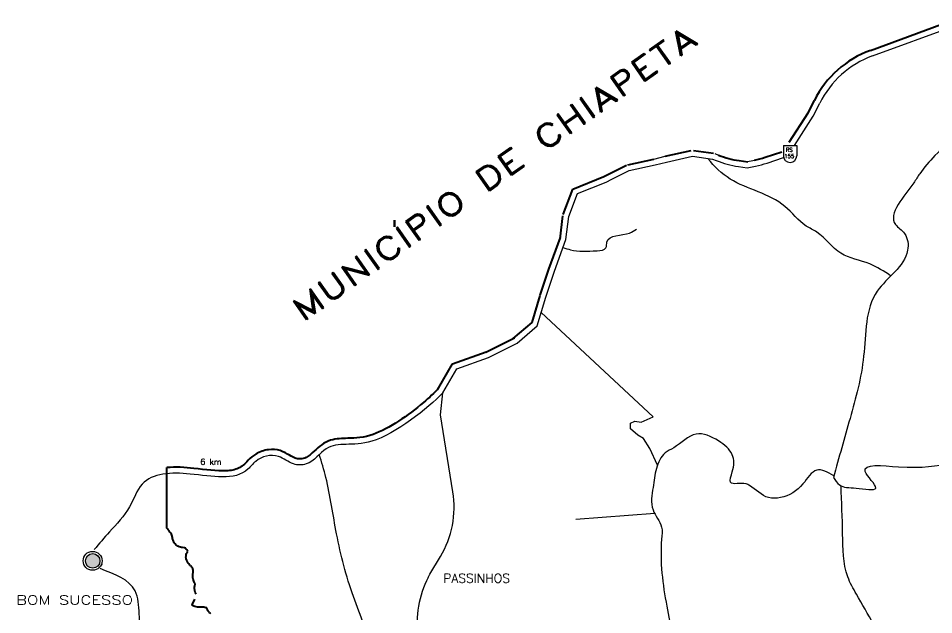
# Model space of a CAD drawing. Extents: x 15348.6 to 15438.1, y 2292.7 to 2368.6.
# Drawn here: x 15424.654 to 15428.703, y 2335.233 to 2337.87 of the extents above; entities that cross this region are included whole.
import ezdxf

# ---------------------------------------------------------------- set-up
doc = ezdxf.new("R2010")
doc.units = 0
doc.header["$LTSCALE"] = 2
doc.header["$MEASUREMENT"] = 0
doc.layers.get('0').update_dxf_attribs({"linetype": 'CONTINUOUS', "lineweight": 30})
doc.layers.add('DISTRITOS', color=1, linetype='CONTINUOUS', lineweight=40)
doc.styles.get("Standard").update_dxf_attribs({"font": 'romand.shx'})

msp = doc.modelspace()

# ---------------------------------------------------------------- hatches: boundary and pattern name
h = msp.add_hatch(color=256)
h.paths.add_polyline_path([(15425.01485419992, 2335.471318769006, 0.2379135278352119), (15425.00185642928, 2335.497088761845), (15424.98562564251, 2335.497088761845), (15424.98562564251, 2335.439397515356, 0.3886641836491266)])
h.paths.add_polyline_path([(15424.98562564251, 2335.497088761845), (15424.9637613972, 2335.497088761845, 0.2379135278351805), (15424.95076362656, 2335.471318769006, 0.4402330120910831), (15424.98562564251, 2335.439397515356)])
h.paths.add_polyline_path([(15424.98562564251, 2335.503240022655, 0.1831380799407362), (15424.9637613972, 2335.497088761845), (15424.98562564251, 2335.497088761845)])
h.paths.add_polyline_path([(15424.98562564251, 2335.503240022655), (15424.98562564251, 2335.497088761845), (15425.00185642928, 2335.497088761845, 0.1379908531525086)])

# ---------------------------------------------------------------- linework, layer by layer
for p, q in [((15428.43167778408, 2337.703991013268), (15428.84883673348, 2337.857527616671)), ((15428.16998473764, 2337.438274132795), (15428.19867330367, 2337.495593929446)), ((15428.08636237545, 2337.30832482898), (15428.16998473764, 2337.438274132795)), ((15428.03768563358, 2337.30832482898), (15428.0971382645, 2337.30832482898)), ((15428.03768563358, 2337.30832482898), (15428.03768563358, 2337.263078323096)), ((15428.0971382645, 2337.30832482898), (15428.0971382645, 2337.263078323096)), ((15427.35032332518, 2337.222788557212), (15427.464779586, 2337.248197835629)), ((15427.35032332518, 2337.222788557212), (15427.464779586, 2337.248197835629)), ((15427.46410074321, 2337.248037742539), (15427.51497017581, 2337.260742425081)), ((15427.52139943451, 2337.234999732128), (15427.63585569533, 2337.260409010544)), ((15427.63585569533, 2337.260409010544), (15427.72487716491, 2337.247704371336)), ((15427.72487716491, 2337.247704371336), (15427.74124760411, 2337.241162737344)), ((15427.73472293594, 2337.27234341354), (15427.75109337514, 2337.265801779549)), ((15427.87228691016, 2337.23560955487), (15427.90997785365, 2337.243140208876)), ((15427.9661272741, 2337.230638364694), (15428.03884606004, 2337.254853736997)), ((15427.35607374108, 2337.196885771169), (15427.4705300019, 2337.222295049586)), ((15427.4705300019, 2337.222295049586), (15427.52139943451, 2337.234999732128)), ((15427.83880056878, 2337.215111305066), (15427.87748553765, 2337.209590410377)), ((15427.87748553765, 2337.209590410377), (15427.91517648113, 2337.217121064383)), ((15427.25433487588, 2337.146067171002), (15427.27976959218, 2337.158771810211)), ((15427.27976959218, 2337.158771810211), (15427.35607374108, 2337.196885771169)), ((15427.12716129438, 2337.095248570835), (15427.25433487588, 2337.146067171002)), ((15427.08900925739, 2336.993611327168), (15427.12716129438, 2337.095248570835)), ((15427.07629186178, 2336.891974126835), (15427.08900925739, 2336.993611327168)), ((15427.02542242917, 2336.752222965542), (15427.07629186178, 2336.891974126835)), ((15426.98727039219, 2336.637881126001), (15427.02542242917, 2336.752222965542)), ((15426.94911828027, 2336.510834603917), (15426.98727039219, 2336.637881126001)), ((15427.46232085353, 2336.10860777233), (15426.96677872111, 2336.569643866996)), ((15426.86009673575, 2336.434606725334), (15426.94911828027, 2336.510834603917)), ((15426.73292315425, 2336.371083442625), (15426.86009673575, 2336.434606725334)), ((15426.59303225206, 2336.320264842458), (15426.73292315425, 2336.371083442625)), ((15426.53098961238, 2336.214695140954), (15426.59303225206, 2336.320264842458)), ((15426.52150651454, 2336.116801227148), (15426.53098961238, 2336.214695140954)), ((15426.5762722646, 2335.776377102876), (15426.52150651454, 2336.116801227148)), ((15427.40923939513, 2336.084503921531), (15427.46232085353, 2336.10860777233)), ((15427.36098350416, 2336.079683184803), (15427.38028584609, 2336.089324700049)), ((15427.36098350416, 2336.055579334005), (15427.36098350416, 2336.079683184803)), ((15427.38028584609, 2336.089324700049), (15427.40923939513, 2336.084503921531)), ((15427.39476262061, 2336.026654746478), (15427.36098350416, 2336.055579334005)), ((15427.41889060224, 2336.012192494505), (15427.39476262061, 2336.026654746478)), ((15427.44784407901, 2335.968805613215), (15427.41889060224, 2336.012192494505)), ((15427.48092819996, 2335.894440708019), (15427.44784407901, 2335.968805613215)), ((15427.46852919657, 2335.68114932534), (15427.12055194241, 2335.654408575788)), ((15426.47427684464, 2335.41246144048), (15426.52106589106, 2335.490365207825)), ((15425.02565888696, 2335.453314549163), (15425.0211540591, 2335.45520733705)), ((15426.46668720334, 2335.397986608896), (15426.47427684464, 2335.41246144048))]:
    msp.add_line(p, q)
for centre, radius in [((15424.98254259335, 2335.471479535832), 0.04190023556369613), ((15424.98280891324, 2335.471318769006), 0.03204528667871734)]:
    msp.add_circle(centre, radius)
for centre, radius, start, end in [((15428.57831251447, 2337.305584452763), 0.424534488127235, 110.2062896759048, 153.4120288585474), ((15427.89877994055, 2337.635387412609), 0.424534488127235, 248.2183308435485, 261.8779235929126), ((15428.06741194904, 2337.263078323096), 0.02972631545988312, 180, 0), ((15427.83199844138, 2337.633427376264), 0.424534488127235, 281.2989187297665, 288.4177701345577), ((15427.24324768164, 2337.17078160843), 0.0005306681101590439, 291.7816639522428, 296.5421514839575), ((15427.10685172499, 2337.115134807867), 0.0005306681101590439, 111.7816639522427, 159.4251415485637), ((15426.1571270332, 2335.708947090289), 0.424534488127235, 329.0109489638377, 9.139155780712391), ((15426.84267220931, 2335.200845017904), 0.424534488127235, 152.3304650294394, 188.7547670270806)]:
    msp.add_arc(centre, radius, start, end)
for points, knots in [([(15428.7988096666, 2337.839115004552), (15428.79976418894, 2337.829908876758), (15428.8033134845, 2337.793512171296), (15428.813365351, 2337.7614644554), (15428.82104087756, 2337.70578542386), (15428.76490569564, 2337.688592067681), (15428.78149856471, 2337.607813183308), (15428.79077865353, 2337.536467782501), (15428.78588337993, 2337.446937430774), (15428.80163673129, 2337.348536212149), (15428.71100680792, 2337.271362215931), (15428.64961166787, 2337.198642986034), (15428.59050583914, 2337.102422716952), (15428.47744323409, 2336.984507678202), (15428.58702194467, 2336.919470264993), (15428.59986755173, 2336.784885331663), (15428.39343278603, 2336.666638496451), (15428.40891914441, 2336.373448816697), (15428.33374472029, 2336.10536750495), (15428.2835142802, 2335.92768830724), (15428.25884153632, 2335.840413871069)], [0.3965058061878235, 0.3965058061878235, 0.3965058061878235, 0.3965058061878235, 0.4818399841933543, 0.7392243501016118, 0.8401749839458468, 1.054430505532039, 1.205856456298406, 1.662935149469663, 1.915311576583124, 2.218163320618717, 2.723098124488958, 3.117484346814319, 3.299531653773957, 4.05688718423959, 4.271142817137433, 4.553317286855762, 5.401617671376942, 6.510398662904603, 7.569827313223309, 8.592572537556917, 8.592572537556917, 8.592572537556917, 8.592572537556917]), ([(15428.51355949336, 2336.731035975991), (15428.48343745835, 2336.75109072522), (15428.41548467608, 2336.79633255591), (15428.27978556907, 2336.814852076197), (15428.21426565666, 2336.915834500338), (15428.11344754434, 2336.959549461208), (15428.02248561073, 2337.088984159057), (15427.82790814939, 2337.121430018998), (15427.73274369108, 2337.21485534185), (15427.70392006949, 2337.250695249125)], [0, 0, 0, 0, 0.4072514579679664, 0.9187251009052534, 1.45558885146543, 1.659214619490228, 2.141638230436495, 3.158246683836182, 3.676423151655683, 3.676423151655683, 3.676423151655683, 3.676423151655683]), ([(15427.06350617768, 2336.856848627905), (15427.07444473848, 2336.852878594236), (15427.12102724511, 2336.838818973717), (15427.18062184292, 2336.840207205298), (15427.2585762445, 2336.845790820008), (15427.25101006396, 2336.917675800664), (15427.34049383575, 2336.905300797619), (15427.37873022315, 2336.931911185095), (15427.38813929845, 2336.938459375358)], [0.5169098499719856, 0.5169098499719856, 0.5169098499719856, 0.5169098499719856, 0.6532726587079666, 1.096697161559774, 1.252378653339525, 1.352111315476144, 1.757401669771148, 1.889686200884667, 1.889686200884667, 1.889686200884667, 1.889686200884667]), ([(15426.53098961238, 2336.214695140954), (15426.46508292958, 2336.145208978001), (15426.20892126311, 2335.941779371857), (15426.03379920056, 2336.015039719989), (15425.9496980173, 2335.89383185008), (15425.86173725443, 2335.894406438056), (15425.80115137108, 2335.951061422689), (15425.71251735702, 2335.928993410378), (15425.62797122978, 2335.817733948909), (15425.43047534951, 2335.866362414457), (15425.20216498304, 2335.859501073468), (15425.14914300216, 2335.695268348379), (15425.06435965825, 2335.610242264307), (15425.01178026151, 2335.547437118055), (15424.98977118926, 2335.521147676057)], [0.6062724063698389, 0.6062724063698389, 0.6062724063698389, 0.6062724063698389, 1.556518281014776, 2.323776718386412, 2.744091821671987, 2.95432490404727, 3.236326017315796, 3.623958507516609, 3.802258143124395, 4.772972773168285, 5.589336119883387, 6.021902213889059, 6.560033976230482, 6.947461359645373, 6.947461359645373, 6.947461359645373, 6.947461359645373]), ([(15426.49099610305, 2334.529913798352), (15426.42040016432, 2334.554102329173), (15426.29712290386, 2334.600488488013), (15426.24348342157, 2334.826317754359), (15426.24275458794, 2335.059559121321), (15426.1263128442, 2335.316959966785), (15426.05824658372, 2335.578536275261), (15426.02987380788, 2335.793312147627), (15425.99599777019, 2335.90780501794), (15425.98492509966, 2335.941030820907)], [0.05370097141125501, 0.05370097141125501, 0.05370097141125501, 0.05370097141125501, 0.8348994224889744, 1.454499603248412, 2.480082285845397, 3.501962377257161, 4.582012442461687, 5.540067426309641, 5.9370794566588, 5.9370794566588, 5.9370794566588, 5.9370794566588]), ([(15428.63928079821, 2334.728569337869), (15428.62053757248, 2334.745356290971), (15428.54025777183, 2334.830210329294), (15428.51609482953, 2335.069406524784), (15428.39730339695, 2335.258700858282), (15428.30074821026, 2335.430135825265), (15428.30116690934, 2335.59878280543), (15428.2958440764, 2335.73244870189), (15428.29293577603, 2335.802499923444)], [0.4069081212601038, 0.4069081212601038, 0.4069081212601038, 0.4069081212601038, 0.6917261938683024, 1.753972072311922, 2.909610769526055, 3.230621458857567, 3.953438555079605, 4.752088590892701, 4.752088590892701, 4.752088590892701, 4.752088590892701]), ([(15426.46857589399, 2333.834656488158), (15426.40135220799, 2333.875696037605), (15426.31609466692, 2333.923757185985), (15426.16400644082, 2333.945320826911), (15426.09499646298, 2334.064236057057), (15425.97226198932, 2334.208210727107), (15425.69997883431, 2334.227268024363), (15425.69321533547, 2334.557319532547), (15425.51552999792, 2334.747039127058), (15425.44385623147, 2335.022430299763), (15425.15143518113, 2335.078634903158), (15425.21820867962, 2335.361535099813), (15425.08042988592, 2335.412944386804), (15425.015676226, 2335.437105866212)], [0.116510831778712, 0.116510831778712, 0.116510831778712, 0.116510831778712, 0.9975862801672319, 1.216534058179326, 1.7985746470835, 2.399097798110128, 3.361452440462547, 4.284265370695076, 5.518800843622384, 6.30229097230862, 7.289770348133617, 8.070407205464194, 8.76262221382009, 8.76262221382009, 8.76262221382009, 8.76262221382009])]:
    msp.add_open_spline(points, degree=3, knots=knots)
for points in [[(15428.26085607557, 2335.847539870021), (15428.18550451696, 2335.873007229889), (15428.12450941127, 2335.812073080871), (15428.02539240968, 2335.751138973641), (15427.97202175542, 2335.751138973641), (15427.88815351219, 2335.804456343585), (15427.87290475383, 2335.811464335296), (15427.80428526895, 2335.819081114371), (15427.81190964814, 2335.86478170524), (15427.81190964814, 2335.940949370619), (15427.75091454244, 2336.001883519637), (15427.65179754085, 2336.032350552357), (15427.55268053926, 2335.971416445128), (15427.51455864336, 2335.948566149693), (15427.4764366752, 2335.8800152216), (15427.46118791684, 2335.796230818936), (15427.46118791684, 2335.697212858123), (15427.499309885, 2335.621045192745), (15427.499309885, 2335.5677278228), (15427.52218302254, 2335.270673940361), (15427.58317805597, 2335.01932064879), (15427.65942192003, 2334.790817694444), (15427.75091454244, 2334.516614107439), (15427.80428526895, 2334.432829662986), (15427.80428526895, 2334.333811702172), (15427.80428526895, 2334.310961406738), (15427.73566578408, 2334.295727890377), (15427.7280414049, 2334.280494332228), (15427.7280414049, 2334.250027257719), (15427.71279264655, 2334.227176962284), (15427.60605126578, 2334.166242855055), (15427.5984268866, 2334.120542264186)], [(15428.25884153632, 2335.840413871069), (15428.28565393764, 2335.806931861558), (15428.35938811353, 2335.793539041037), (15428.44652849007, 2335.793539041037), (15428.3996067155, 2335.86719951211), (15428.54707506727, 2335.887288742891), (15428.78168372333, 2335.900681563411), (15429.16376073115, 2335.920770752402), (15429.25760420803, 2335.927467162662)]]:
    msp.add_spline(points, degree=3)
at = {"layer": 'DISTRITOS'}
for p, q in [((15428.42251311344, 2337.7288914233), (15428.83967206283, 2337.882428026702)), ((15428.14625728697, 2337.450149725087), (15428.17494585299, 2337.507469521739)), ((15428.0640495717, 2337.322683115655), (15428.14767193388, 2337.452632419469)), ((15427.51564901861, 2337.26090251817), (15427.63010527942, 2337.286311796587)), ((15427.63960440915, 2337.286676266824), (15427.72862587874, 2337.273971627616)), ((15427.95774422205, 2337.255812677917), (15428.03046300799, 2337.28002805022)), ((15427.35032332518, 2337.222788557212), (15427.464779586, 2337.248197835629)), ((15427.84254927951, 2337.241378561787), (15427.88123424839, 2337.235857667099)), ((15427.24348481391, 2337.170306869629), (15427.34421712753, 2337.220622711216)), ((15427.10665480962, 2337.115627588728), (15427.24344459701, 2337.170288827568)), ((15427.06416831607, 2337.00293598492), (15427.10635490616, 2337.115321301022)), ((15427.04996375705, 2336.89526844154), (15427.06268115267, 2336.996905641873)), ((15427.00048942291, 2336.761298581587), (15427.05135885551, 2336.901049742879)), ((15426.96210111005, 2336.646279271306), (15427.00025314704, 2336.760621110848)), ((15426.92594564123, 2336.525923966209), (15426.96185810046, 2336.645512445475)), ((15426.84283898477, 2336.454760921887), (15426.92594564123, 2336.525923966209)), ((15426.72106653854, 2336.394820381595), (15426.84824012004, 2336.458343664303)), ((15426.57499588693, 2336.341942655538), (15426.72386354903, 2336.396022271007)), ((15426.50811414903, 2336.228138904739), (15426.57499588693, 2336.341942655538)), ((15425.31087332103, 2335.616437688635), (15425.31063844223, 2335.883779202021)), ((15425.43332282559, 2335.30209727915), (15425.42071319449, 2335.277403235932))]:
    msp.add_line(p, q, dxfattribs=at)
for centre, radius, start, end in [((15428.57831251447, 2337.305584452763), 0.4510678936351873, 110.2062896759048, 153.4120288585474), ((15427.89877994055, 2337.635387412609), 0.3980010826192829, 248.2183308435485, 261.8779235929126), ((15427.83199844138, 2337.633427376264), 0.3980010826192829, 281.2989187297665, 288.4177701345577)]:
    msp.add_arc(centre, radius, start, end, dxfattribs=at)
for points, knots in [([(15426.51173836462, 2336.232954688257), (15426.49467447422, 2336.214964035129), (15426.47171059667, 2336.193386559808), (15426.37992316215, 2336.115659444135), (15426.29271650528, 2336.055789213338), (15426.18146774403, 2336.015192746763), (15426.14628868082, 2336.014129831828), (15426.08588165142, 2336.012639442924), (15426.06065890182, 2336.012405054534), (15426.02158253159, 2336.000480341296), (15426.00796364327, 2335.993927830174), (15425.98384118561, 2335.9765447602), (15425.97356880021, 2335.966680164697), (15425.95073763989, 2335.945516072981), (15425.93852725081, 2335.934925543445), (15425.91859510239, 2335.92453551241), (15425.91022372448, 2335.922426665848), (15425.89293288992, 2335.92200443888), (15425.88513532453, 2335.923217960559), (15425.87068245317, 2335.928403243493), (15425.86264599882, 2335.932909064798), (15425.84214168426, 2335.945139490656), (15425.82911517844, 2335.95346182511), (15425.79568575971, 2335.964046146752), (15425.77815448969, 2335.965111611043), (15425.74115979256, 2335.960701303574), (15425.72174032867, 2335.954078325697), (15425.69141364562, 2335.936245761273), (15425.67966063647, 2335.925799732551), (15425.66191413445, 2335.907237460067), (15425.65533386096, 2335.899653058128), (15425.64220705317, 2335.888709901232), (15425.6351790676, 2335.884375432739), (15425.61205250209, 2335.873857745811), (15425.59369021796, 2335.870214287134), (15425.53222955451, 2335.867126577344), (15425.48268119122, 2335.874912486521), (15425.39084206054, 2335.884709129481), (15425.34972264071, 2335.88741108612), (15425.31063844223, 2335.883779202021)], [0.6062724063698389, 0.6062724063698389, 0.6062724063698389, 0.6062724063698389, 0.8649598022374161, 0.8649598022374161, 1.508822751950021, 1.508822751950021, 1.909647095579641, 1.909647095579641, 2.198293039753793, 2.198293039753793, 2.347222721404955, 2.347222721404955, 2.496152403056117, 2.496152403056117, 2.693066505975142, 2.693066505975142, 2.840400378720517, 2.840400378720517, 2.962953262077352, 2.962953262077352, 3.085506145434188, 3.085506145434188, 3.235519926456937, 3.235519926456937, 3.385533707479686, 3.385533707479686, 3.561874559919214, 3.561874559919214, 3.694102906039598, 3.694102906039598, 3.826331252159982, 3.826331252159982, 3.958559598280367, 3.958559598280367, 4.223016290521135, 4.223016290521135, 4.727135956279186, 4.727135956279186, 5.110473124711155, 5.110473124711155, 5.110473124711155, 5.110473124711155]), ([(15425.39360765971, 2335.527538929914), (15425.39293696307, 2335.527791068409), (15425.38784170022, 2335.528710800874), (15425.37512101739, 2335.530717887067), (15425.36806923646, 2335.531647110782), (15425.35381818411, 2335.539318208409), (15425.3474038056, 2335.545231091678), (15425.34038764586, 2335.556580573185), (15425.33882747976, 2335.56164816958), (15425.33581172815, 2335.572958780944), (15425.33506291244, 2335.5781981309), (15425.3334888759, 2335.583887643424), (15425.33236112061, 2335.5865879291), (15425.32768020483, 2335.595215997448), (15425.32262878403, 2335.601595424432), (15425.31463648418, 2335.611552498936), (15425.31276901018, 2335.613926062228), (15425.31087332103, 2335.616437688639)], [1.141302673998172, 1.141302673998172, 1.141302673998172, 1.141302673998172, 1.206725011508754, 1.206725011508754, 1.257166268552917, 1.257166268552917, 1.290468658173309, 1.290468658173309, 1.323771047793701, 1.323771047793701, 1.379048176435332, 1.379048176435332, 1.434325305076963, 1.434325305076963, 1.544879562360225, 1.544879562360225, 1.575977093418519, 1.575977093418519, 1.575977093418519, 1.575977093418519]), ([(15425.43617468281, 2335.370729317809), (15425.43505588935, 2335.372642569447), (15425.43262155841, 2335.376082215018), (15425.42756215655, 2335.387534077459), (15425.42612769131, 2335.394613871729), (15425.42552780351, 2335.405523244899), (15425.42594537051, 2335.410087782516), (15425.42741397334, 2335.423932700304), (15425.42772104254, 2335.427676663273), (15425.42615921721, 2335.436403588725), (15425.4246728798, 2335.439980456674), (15425.4197751502, 2335.446256218055), (15425.41627223691, 2335.449537960088), (15425.40745797138, 2335.458695075073), (15425.40248553638, 2335.46366028586), (15425.39607564155, 2335.478299291976), (15425.39441836834, 2335.486444825736), (15425.39686993602, 2335.502041196864), (15425.39960600352, 2335.506830435509), (15425.40237531064, 2335.511764751286), (15425.40306230931, 2335.512912602913), (15425.40367584334, 2335.51392742213)], [0.4232576617343071, 0.4232576617343071, 0.4232576617343071, 0.4232576617343071, 0.4589580462766208, 0.4589580462766208, 0.4946584308189346, 0.4946584308189346, 0.5303588153612483, 0.5303588153612483, 0.6255210842626798, 0.6255210842626798, 0.7206833531641114, 0.7206833531641114, 0.7790817546439893, 0.7790817546439893, 0.826796353368894, 0.826796353368894, 0.857477143685423, 0.857477143685423, 0.8881579340019521, 0.8881579340019521, 0.8992441437724616, 0.8992441437724616, 0.8992441437724616, 0.8992441437724616]), ([(15425.43990846054, 2335.324681482862), (15425.4392520482, 2335.326680561269), (15425.43711904718, 2335.331146944712), (15425.43396853891, 2335.343409789279), (15425.43336550564, 2335.350660313516), (15425.43420572238, 2335.361050299203), (15425.43508797592, 2335.364967378133), (15425.43587140494, 2335.368983020484), (15425.4360574257, 2335.369985902792), (15425.43617468281, 2335.370729317809)], [0.2251783145265895, 0.2251783145265895, 0.2251783145265895, 0.2251783145265895, 0.2719438961150538, 0.2719438961150538, 0.3050715638243309, 0.3050715638243309, 0.3381992315336081, 0.3381992315336081, 0.3528552930388165, 0.3528552930388165, 0.3528552930388165, 0.3528552930388165]), ([(15425.48748869749, 2335.263241842563), (15425.48075451732, 2335.264990708715), (15425.47527087055, 2335.266335000839), (15425.4670665622, 2335.267283642362), (15425.46515611118, 2335.267101816799), (15425.45372241422, 2335.266310406609), (15425.44798334775, 2335.265843290327), (15425.43281920887, 2335.269199651727), (15425.42577472503, 2335.273244029298), (15425.42087630627, 2335.277268170473), (15425.42079454087, 2335.277335699679), (15425.42071319449, 2335.277403235932)], [10.94138113879365, 10.94138113879365, 10.94138113879365, 10.94138113879365, 11.01983955084846, 11.01983955084846, 11.0848395514553, 11.0848395514553, 11.12336974002577, 11.12336974002577, 11.16189992859624, 11.16189992859624, 11.16255744515135, 11.16255744515135, 11.16255744515135, 11.16255744515135]), ([(15425.5048736391, 2335.237333686227), (15425.50351545646, 2335.238538602947), (15425.50032031102, 2335.240719036182), (15425.49286197928, 2335.249415737849), (15425.48890310051, 2335.255296613244), (15425.48748869749, 2335.263241842563)], [10.76369071388199, 10.76369071388199, 10.76369071388199, 10.76369071388199, 10.79477928200167, 10.79477928200167, 10.8172552690517, 10.8172552690517, 10.8172552690517, 10.8172552690517])]:
    msp.add_open_spline(points, degree=3, knots=knots, dxfattribs=at)
msp.add_open_spline([(15425.40367584334, 2335.51392742213), (15425.39780034477, 2335.522515249268), (15425.39404923149, 2335.527221356068), (15425.39360765971, 2335.527538929911)], degree=3, dxfattribs=at)

# ---------------------------------------------------------------- texts
at = {"extrusion": (0.3703041684238412, -0.5254053045168676, 0.7660444431189781)}
msp.add_text('MUNICÍPIO DE CHIAPETA', height=0.132667027539761, rotation=2.298459416223939e-09, dxfattribs=at).set_placement((13954.96753082161, -5344.727512072708, 4484.510311287174))
for s, height, p in [('RS', 0.01740355841391778, (15428.0486745456, 2337.280533693722)), ('155', 0.01740355841391778, (15428.04144993319, 2337.252356503909)), ('6 km', 0.02653340550795219, (15425.45866074153, 2335.89639360466)), ('PASSINHOS', 0.03980010826192829, (15426.53325299795, 2335.374641226087))]:
    msp.add_text(s, height=height).set_placement(p)
at = {"extrusion": (0, -0.6427876096865391, 0.7660444431189781)}
msp.add_text('BOM SUCESSO', height=0.05306681101590438, dxfattribs=at).set_placement((15424.64476635497, 1788.906663936814, -1501.111505882585))

doc.saveas('drawing.dxf')
